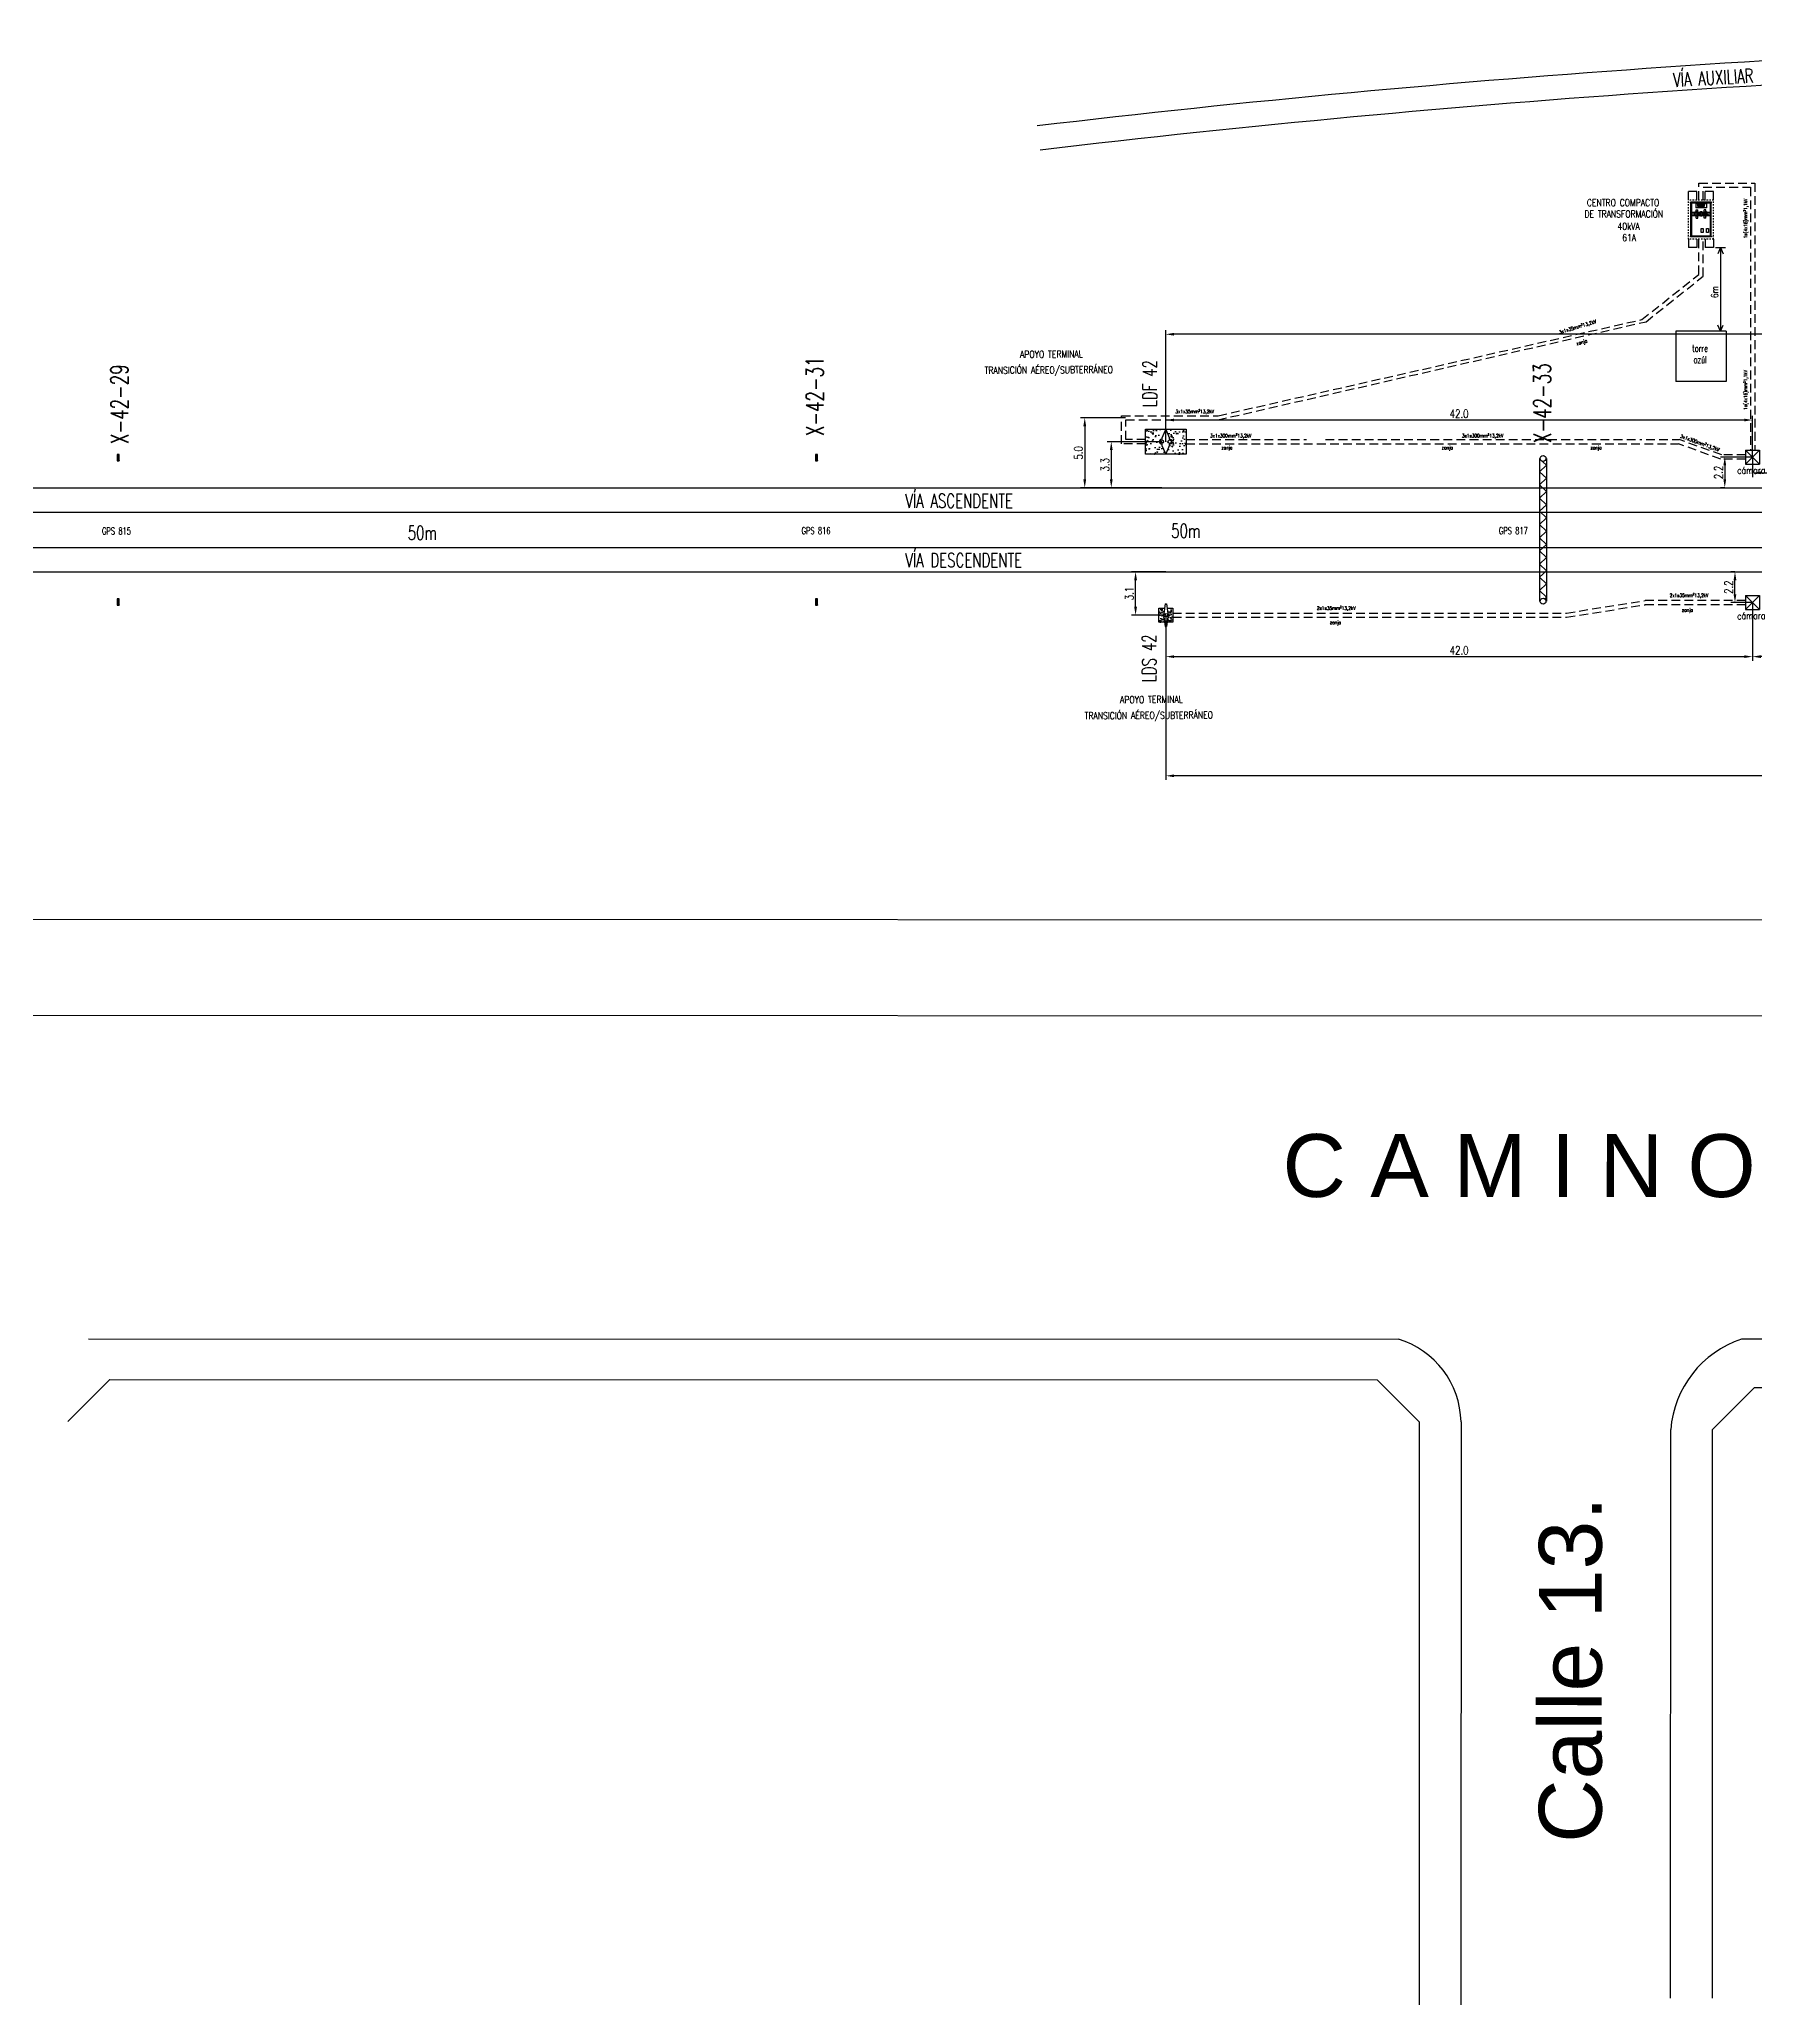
# Model space of a CAD drawing. Header units: millimetres. Extents: x 629 to 1504, y 1178 to 1591.
# Drawn here: x 709.8 to 832.7, y 1216.1 to 1356.8 of the extents above; entities that cross this region are included whole.
import ezdxf

# ---------------------------------------------------------------- set-up
doc = ezdxf.new("R2010")
doc.units = ezdxf.units.MM
doc.linetypes.add('HIDDEN2', pattern=[0.1875, 0.125, -0.0625])
for name, color, linetype in [('CALLES', 8, 'Continuous'), ('CEDIDO', 8, 'Continuous'), ('LINEA_02', 8, 'Continuous'), ('TEXT-02', 7, 'Continuous'), ('TEXT-03', 7, 'Continuous'), ('Textos catenaria', 7, 'Continuous'), ('VIAS', 3, 'Continuous')]:
    doc.layers.add(name, color=color, linetype=linetype)
doc.styles.add('ROMANS', font='arial.ttf', dxfattribs={"width": 0.7})
doc.styles.add('SIMPLEX', font='simplex.shx', dxfattribs={"width": 0.75})
doc.dimstyles.new('COTA-100', dxfattribs={"dimscale": 3, "dimtxt": 0.2, "dimasz": 0.2, "dimexe": 0.1, "dimexo": 0, "dimgap": 0.05, "dimtad": 1, "dimdec": 1, "dimzin": 0, "dimdsep": 46, "dimtxsty": 'SIMPLEX', "dimcen": 0.1, "dimclrd": 256, "dimclre": 256, "dimclrt": 256, "dimazin": 0, "dimtm": 1e-09, "dimtfac": 0.714286, "dimtdec": 1, "dimtmove": 2, "dimatfit": 2, "dimfxl": 0, "dimtolj": 1, "dimtzin": 0, "dimarcsym": 0})
pattern_1 = [(50, (-2624.04677, -773.78864), (0.45546167, -0.039847714), [0.047625, -0.523875]), (355, (-2624.04677, -773.78864), (-0.088107065, 0.47764161), [0.0381, -0.4191]), (100.451, (-2624.0088, -773.79196), (0.367356254, 0.43779172), [0.040475, -0.445225]), (46.1842, (-2624.04677, -773.66164), (0.6776976, -0.10510582), [0.0714375, -0.7858125]), (96.6356, (-2623.9903, -773.6704), (0.59351059, 0.61856389), [0.0607125, -0.6678375]), (351.184, (-2624.0468, -773.66164), (0.59351151, 0.6185628), [0.05715, -0.62865]), (21, (-2623.98327, -773.6934), (0.3790372, -0.255663796), [0.047625, -0.523875]), (326, (-2623.98327, -773.6934), (0.15450507, 0.460469915), [0.0381, -0.4191]), (71.4514, (-2623.9517, -773.7147), (0.53354123, 0.204807144), [0.040475, -0.445225]), (37.5, (-2624.04677, -773.78864), (0.007721508, 0.211387597), [0, -0.41402, 0, -0.42545, 0, -0.4206875]), (7.5, (-2624.04677, -773.78864), (0.167049156, 0.250451437), [0, -0.24257, 0, -0.404495, 0, -0.1603375]), (327.5, (-2624.18837, -773.78864), (0.338976488, -0.01432186), [0, -0.15875, 0, -0.4953, 0, -0.657225]), (317.5, (-2624.25187, -773.78864), (0.370322953, 0.063566228), [0, -0.206375, 0, -0.32893, 0, -0.466725])]

# ---------------------------------------------------------------- blocks, each defined once
blk = doc.blocks.new('estructura tipo A con base')
h = blk.add_hatch()
h.set_pattern_fill('AR-CONC', color=8, scale=0.005, style=0)
h.set_pattern_definition([(50, (-2627.5983, -783.80706), (0.91092334, -0.07969543), [0.09525, -1.04775]), (355, (-2627.5983, -783.8071), (-0.17621413, 0.9552832), [0.0762, -0.8382]), (100.451, (-2627.5224, -783.8137), (0.7347125, 0.87558344), [0.08095, -0.89045]), (46.1842, (-2627.5983, -783.5531), (1.3553952, -0.21021164), [0.142875, -1.571625]), (96.6356, (-2627.4854, -783.5706), (1.1870212, 1.2371278), [0.121425, -1.335675]), (351.184, (-2627.5983, -783.553), (1.187023, 1.2371256), [0.1143, -1.2573]), (21, (-2627.4713, -783.61656), (0.7580744, -0.5113276), [0.09525, -1.04775]), (326, (-2627.4713, -783.6166), (0.30901014, 0.92093983), [0.0762, -0.8382]), (71.4514, (-2627.4081, -783.6592), (1.06708245, 0.4096143), [0.08095, -0.89045]), (37.5, (-2627.5983, -783.80706), (0.015443016, 0.422775194), [0, -0.82804, 0, -0.8509, 0, -0.841375]), (7.5, (-2627.5983, -783.80706), (0.33409831, 0.500902874), [0, -0.48514, 0, -0.80899, 0, -0.320675]), (327.5, (-2627.88152, -783.80706), (0.677952976, -0.02864372), [0, -0.3175, 0, -0.9906, 0, -1.31445]), (317.5, (-2628.0085, -783.80706), (0.74064591, 0.12713246), [0, -0.41275, 0, -0.65786, 0, -0.93345])])
h.paths.add_polyline_path([(-1.45, -0.9), (1.45, -0.9), (1.45, 0.9), (-1.45, 0.9)])
h.paths.add_polyline_path([(-0.28, 0.18), (-0.28, 0.25), (-0.05, 0.8), (0.05, 0.8), (0.28, 0.28), (0.28, 0.18, -1), (0.28, -0.18), (0.28, -0.28), (0.05, -0.8), (-0.05, -0.8), (-0.28, -0.28), (-0.28, -0.18, -1)], flags=16)
h.paths.add_polyline_path([(-0.15, 0, -1), (-0.41, 0, -1)], flags=0)
h.paths.add_polyline_path([(0, 0, -1), (0, 0, -1)], flags=0)
h.paths.add_polyline_path([(0.41, 0, -1), (0.15, 0, -1)], flags=0)
blk.add_lwpolyline([(1.45, -0.9), (-1.45, -0.9), (-1.45, 0.9), (1.45, 0.9)], close=True)
at = {"color": 6}
blk.add_lwpolyline([(-0.28, -0.28), (-0.05, -0.8), (0.05, -0.8), (0.28, -0.28), (0.28, -0.18, 1), (0.28, 0.18), (0.28, 0.28), (0.05, 0.8), (-0.05, 0.8), (-0.28, 0.25), (-0.28, 0.18, 1), (-0.28, -0.18)], format="xyb", close=True, dxfattribs=at)
for centre, radius in [((-0.28, 0), 0.13), ((0, 0), 0.0021), ((0.28, 0), 0.13)]:
    blk.add_circle(centre, radius, dxfattribs=at)
blk = doc.blocks.new('estructura terminal o retención para LDS')
h = blk.add_hatch()
h.set_pattern_fill('AR-CONC', color=8, scale=0.0025, style=0)
h.set_pattern_definition(pattern_1)
h.paths.add_polyline_path([(-0.5, -0.5), (-0.09, -0.5), (-0.14, -0.11, -0.352658), (-0.14, 0.11), (-0.09, 0.5), (-0.5, 0.5)])
h = blk.add_hatch()
h.set_pattern_fill('AR-CONC', color=8, scale=0.0025, style=0)
h.set_pattern_definition(pattern_1)
h.paths.add_polyline_path([(0.14, -0.11), (0.09, -0.5), (0.5, -0.5), (0.5, 0.5), (0.09, 0.5), (0.14, 0.11, -0.352658)])
at = {"color": 6}
for p, q in [((-0.05, 0.8), (-0.14, 0.11)), ((-0.05, 0.8), (0.05, 0.8)), ((0.05, 0.8), (0.14, 0.11)), ((-0.14, -0.11), (-0.05, -0.8)), ((-0.05, -0.8), (0.05, -0.8)), ((0.14, -0.11), (0.05, -0.8))]:
    blk.add_line(p, q, dxfattribs=at)
for points in [[(-0.09, -0.5), (-0.5, -0.5), (-0.5, 0.5), (-0.09, 0.5)], [(0.09, 0.5), (0.5, 0.5), (0.5, -0.5), (0.09, -0.5)]]:
    blk.add_lwpolyline(points)
blk.add_circle((0, 0), 0.13, dxfattribs=at)
for start, end in [(141.1488, 218.8512), (321.1488, 38.8512)]:
    blk.add_arc((0, 0), 0.18, start, end, dxfattribs=at)
blk = doc.blocks.new('CCT Ezpeleta')
at = {"color": 3}
for p, q in [((-4, -0.6), (-4, 0)), ((-3.4, 0), (-4, 0)), ((-0.6, 0), (0, 0)), ((0, -0.6), (0, 0)), ((-3.4, -0.6), (-4, -0.6)), ((-4, -1.8), (-4, -1.2)), ((-3.4, -1.2), (-4, -1.2)), ((-0.6, -0.6), (0, -0.6)), ((-0.6, -1.2), (0, -1.2)), ((0, -1.8), (0, -1.2)), ((-3.4, -1.8), (-4, -1.8)), ((-0.6, -1.8), (0, -1.8))]:
    blk.add_line(p, q, dxfattribs=at)
at = {"color": 3, "linetype": 'HIDDEN2', "ltscale": 0.05}
for p, q in [((-3.4, 0), (-0.6, 0)), ((-3.4, -1.8), (-3.4, 0)), ((-0.6, -1.8), (-0.6, 0)), ((-3.4, -1.8), (-0.6, -1.8))]:
    blk.add_line(p, q, dxfattribs=at)
at = {"color": 11}
for p, q in [((-3.24, -0.15), (-3.18, -0.15)), ((-3.24, -1.66), (-3.24, -0.15)), ((-3.18, -1.66), (-3.18, -0.15)), ((-3.18, -0.17), (-0.83, -0.17)), ((-3.18, -0.24), (-0.83, -0.24)), ((-1.89, -0.55), (-1.74, -0.55)), ((-1.89, -0.55), (-1.89, -0.67)), ((-1.89, -0.56), (-1.73, -0.56)), ((-1.89, -0.67), (-1.7, -0.67)), ((-1.89, -0.67), (-1.7, -0.67)), ((-1.89, -1.13), (-1.7, -1.13)), ((-1.89, -1.25), (-1.89, -1.13)), ((-1.89, -1.13), (-1.7, -1.13)), ((-1.89, -1.24), (-1.73, -1.24)), ((-1.89, -1.25), (-1.74, -1.25)), ((-1.7, -0.3), (-1.7, -1.5)), ((-1.7, -0.3), (-1.65, -0.3)), ((-1.65, -0.3), (-1.65, -1.5)), ((-1.65, -0.48), (-1.52, -0.48)), ((-1.65, -1.32), (-1.52, -1.32)), ((-1.52, -0.3), (-1.52, -1.5)), ((-1.47, -0.3), (-1.52, -0.3)), ((-1.47, -0.3), (-1.47, -1.5)), ((-1.47, -0.67), (-1.29, -0.67)), ((-1.47, -0.67), (-1.29, -0.67)), ((-1.47, -1.13), (-1.29, -1.13)), ((-1.47, -1.13), (-1.29, -1.13)), ((-1.44, -0.55), (-1.29, -0.55)), ((-1.44, -0.56), (-1.29, -0.56)), ((-1.44, -1.24), (-1.29, -1.24)), ((-1.44, -1.25), (-1.29, -1.25)), ((-1.29, -0.55), (-1.29, -0.67)), ((-1.29, -1.25), (-1.29, -1.13)), ((-1.15, -1.28), (-1.15, -0.52)), ((-0.87, -0.52), (-1.15, -0.52)), ((-0.87, -1.28), (-1.15, -1.28)), ((-0.87, -1.28), (-0.87, -0.52)), ((-0.83, -1.66), (-0.83, -0.15)), ((-0.83, -0.15), (-0.76, -0.15)), ((-0.76, -1.66), (-0.76, -0.15)), ((-3.18, -1.66), (-3.24, -1.66)), ((-3.18, -1.57), (-0.83, -1.57)), ((-3.18, -1.63), (-0.83, -1.63)), ((-1.7, -1.5), (-1.65, -1.5)), ((-1.47, -1.5), (-1.52, -1.5)), ((-0.83, -1.66), (-0.76, -1.66))]:
    blk.add_line(p, q, dxfattribs=at)
at = {"color": 5}
for points in [[(-2.63, -0.9), (-2.63, -1.05), (-2.93, -1.05), (-2.93, -0.9)], [(-2.63, -1.28), (-2.63, -1.43), (-2.93, -1.43), (-2.93, -1.28)], [(-0.92, -1.13), (-1.07, -1.13), (-1.07, -0.67), (-0.92, -0.67)]]:
    blk.add_lwpolyline(points, close=True, dxfattribs=at)
at = {"color": 11}
for centre, start, end in [((-1.59, -0.55), 141.5668, 218.4332), ((-1.59, -0.9), 141.5668, 218.4332), ((-1.59, -1.25), 141.5668, 218.4332), ((-1.59, -0.55), 65.3757, 114.6243), ((-1.59, -1.25), 245.3757, 294.6243), ((-1.59, -0.55), 321.5668, 38.4332), ((-1.59, -0.9), 321.5668, 38.4332), ((-1.59, -1.25), 321.5668, 38.4332)]:
    blk.add_arc(centre, 0.15, start, end, dxfattribs=at)
at = {"layer": 'Textos catenaria', "color": 11, "style": 'SIMPLEX', "width": 0.7}
for s, p in [('TRAFO SECO', (-1.63, -0.57)), ('TAB-BT', (-1.06, -0.71))]:
    blk.add_text(s, height=0.1, rotation=270, dxfattribs=at).set_placement(p)
blk = doc.blocks.new('cámara LDF-LDS')
at = {"color": 6}
for p, q in [((-0.5, 0.5), (0.5, 0.5)), ((-0.5, 0.5), (-0.5, -0.5)), ((-0.5, 0.5), (0.5, -0.5)), ((0.5, 0.5), (-0.5, -0.5)), ((0.5, 0.5), (0.5, -0.5)), ((-0.5, -0.5), (0.5, -0.5))]:
    blk.add_line(p, q, dxfattribs=at)
blk = doc.blocks.new('*D15')
at = {"lineweight": -2, "transparency": 16777216}
for p, q in [((832.44, 1316.47), (832.44, 1312.3)), ((790.43, 1315.57), (790.43, 1312.3)), ((791.03, 1312.6), (831.84, 1312.6))]:
    blk.add_line(p, q, dxfattribs=at)
at = {"transparency": 16777216}
for points in [[(791.03, 1312.7), (791.03, 1312.5), (790.43, 1312.6)], [(831.84, 1312.7), (831.84, 1312.5), (832.44, 1312.6)]]:
    blk.add_solid(points, dxfattribs=at)
at = {"layer": 'Defpoints', "color": 0, "transparency": 16777216}
for p in [(832.44, 1316.47), (790.43, 1315.57), (832.44, 1312.6)]:
    blk.add_point(p, dxfattribs=at)
at = {"transparency": 16777216, "insert": (811.43, 1313.05), "char_height": 0.6, "attachment_point": 5, "style": 'SIMPLEX'}
blk.add_mtext('\\A1;42.0', dxfattribs=at)
blk = doc.blocks.new('*D16')
at = {"lineweight": -2, "transparency": 16777216}
for p, q in [((832.44, 1316.47), (832.44, 1312.3)), ((849.95, 1316.27), (849.95, 1312.3)), ((849.35, 1312.6), (833.04, 1312.6))]:
    blk.add_line(p, q, dxfattribs=at)
at = {"transparency": 16777216}
for points in [[(833.04, 1312.7), (833.04, 1312.5), (832.44, 1312.6)], [(849.35, 1312.7), (849.35, 1312.5), (849.95, 1312.6)]]:
    blk.add_solid(points, dxfattribs=at)
at = {"layer": 'Defpoints', "color": 0, "transparency": 16777216}
for p in [(832.44, 1316.47), (849.95, 1316.27), (832.44, 1312.6)]:
    blk.add_point(p, dxfattribs=at)
at = {"transparency": 16777216, "insert": (841.2, 1313.05), "char_height": 0.6, "attachment_point": 5, "style": 'SIMPLEX'}
blk.add_mtext('\\A1;17.5', dxfattribs=at)
blk = doc.blocks.new('*D19')
at = {"lineweight": -2, "transparency": 16777216}
for p, q in [((790.43, 1315.57), (790.43, 1303.77)), ((1095.39, 1315.57), (1095.39, 1303.77)), ((1094.79, 1304.07), (791.03, 1304.07))]:
    blk.add_line(p, q, dxfattribs=at)
at = {"transparency": 16777216}
for points in [[(791.03, 1304.17), (791.03, 1303.97), (790.43, 1304.07)], [(1094.79, 1304.17), (1094.79, 1303.97), (1095.39, 1304.07)]]:
    blk.add_solid(points, dxfattribs=at)
at = {"layer": 'Defpoints', "color": 0, "transparency": 16777216}
for p in [(790.43, 1315.57), (1095.39, 1315.57), (790.43, 1304.07)]:
    blk.add_point(p, dxfattribs=at)
at = {"transparency": 16777216, "insert": (942.91, 1304.52), "char_height": 0.6, "attachment_point": 5, "style": 'SIMPLEX'}
blk.add_mtext('\\A1;305.0', dxfattribs=at)
blk = doc.blocks.new('*D23')
at = {"lineweight": -2, "transparency": 16777216}
for p, q in [((831.18, 1318.67), (830.88, 1318.67)), ((831.18, 1317.07), (831.18, 1318.07)), ((832.44, 1316.47), (830.88, 1316.47))]:
    blk.add_line(p, q, dxfattribs=at)
at = {"transparency": 16777216}
for points in [[(831.08, 1318.07), (831.28, 1318.07), (831.18, 1318.67)], [(831.08, 1317.07), (831.28, 1317.07), (831.18, 1316.47)]]:
    blk.add_solid(points, dxfattribs=at)
at = {"layer": 'Defpoints', "color": 0, "transparency": 16777216}
for p in [(831.18, 1318.67), (831.18, 1318.67), (832.44, 1316.47)]:
    blk.add_point(p, dxfattribs=at)
at = {"transparency": 16777216, "insert": (830.73, 1317.57), "char_height": 0.6, "attachment_point": 5, "rotation": 90, "style": 'SIMPLEX'}
blk.add_mtext('\\A1;2.2', dxfattribs=at)
blk = doc.blocks.new('*D24')
at = {"lineweight": -2, "transparency": 16777216}
for p, q in [((832.44, 1326.89), (830.15, 1326.89)), ((830.45, 1326.29), (830.45, 1325.29)), ((830.45, 1324.69), (830.15, 1324.69))]:
    blk.add_line(p, q, dxfattribs=at)
at = {"transparency": 16777216}
for points in [[(830.35, 1326.29), (830.55, 1326.29), (830.45, 1326.89)], [(830.35, 1325.29), (830.55, 1325.29), (830.45, 1324.69)]]:
    blk.add_solid(points, dxfattribs=at)
at = {"layer": 'Defpoints', "color": 0, "transparency": 16777216}
for p in [(832.44, 1326.89), (830.45, 1324.69), (830.45, 1324.69)]:
    blk.add_point(p, dxfattribs=at)
at = {"transparency": 16777216, "insert": (830, 1325.79), "char_height": 0.6, "attachment_point": 5, "rotation": 90, "style": 'SIMPLEX'}
blk.add_mtext('\\A1;2.2', dxfattribs=at)
blk = doc.blocks.new('*D26')
at = {"lineweight": -2, "transparency": 16777216}
for p, q in [((790.43, 1327.99), (790.43, 1329.84)), ((832.44, 1326.89), (832.44, 1329.84)), ((831.84, 1329.54), (791.03, 1329.54))]:
    blk.add_line(p, q, dxfattribs=at)
at = {"transparency": 16777216}
for points in [[(791.03, 1329.64), (791.03, 1329.44), (790.43, 1329.54)], [(831.84, 1329.64), (831.84, 1329.44), (832.44, 1329.54)]]:
    blk.add_solid(points, dxfattribs=at)
at = {"layer": 'Defpoints', "color": 0, "transparency": 16777216}
for p in [(790.43, 1329.54), (790.43, 1327.99), (832.44, 1326.89)]:
    blk.add_point(p, dxfattribs=at)
at = {"transparency": 16777216, "insert": (811.43, 1329.99), "char_height": 0.6, "attachment_point": 5, "style": 'SIMPLEX'}
blk.add_mtext('\\A1;42.0', dxfattribs=at)
blk = doc.blocks.new('*D27')
at = {"lineweight": -2, "transparency": 16777216}
for p, q in [((790.43, 1327.99), (790.43, 1335.98)), ((1094.79, 1335.68), (791.03, 1335.68)), ((1095.39, 1327.99), (1095.39, 1335.98))]:
    blk.add_line(p, q, dxfattribs=at)
at = {"transparency": 16777216}
for points in [[(791.03, 1335.78), (791.03, 1335.58), (790.43, 1335.68)], [(1094.79, 1335.78), (1094.79, 1335.58), (1095.39, 1335.68)]]:
    blk.add_solid(points, dxfattribs=at)
at = {"layer": 'Defpoints', "color": 0, "transparency": 16777216}
for p in [(790.43, 1335.68), (790.43, 1327.99), (1095.39, 1327.99)]:
    blk.add_point(p, dxfattribs=at)
at = {"transparency": 16777216, "insert": (942.91, 1336.13), "char_height": 0.6, "attachment_point": 5, "style": 'SIMPLEX'}
blk.add_mtext('\\A1;305.0', dxfattribs=at)
blk = doc.blocks.new('*D30')
at = {"lineweight": -2, "transparency": 16777216}
for p, q in [((790.15, 1327.99), (786.23, 1327.99)), ((786.53, 1327.39), (786.53, 1325.29)), ((790.15, 1324.69), (786.23, 1324.69))]:
    blk.add_line(p, q, dxfattribs=at)
at = {"transparency": 16777216}
for points in [[(786.43, 1327.39), (786.63, 1327.39), (786.53, 1327.99)], [(786.43, 1325.29), (786.63, 1325.29), (786.53, 1324.69)]]:
    blk.add_solid(points, dxfattribs=at)
at = {"layer": 'Defpoints', "color": 0, "transparency": 16777216}
for p in [(790.15, 1327.99), (786.53, 1324.69), (790.15, 1324.69)]:
    blk.add_point(p, dxfattribs=at)
at = {"transparency": 16777216, "insert": (786.08, 1326.34), "char_height": 0.6, "attachment_point": 5, "rotation": 90, "style": 'SIMPLEX'}
blk.add_mtext('\\A1;3.3', dxfattribs=at)
blk = doc.blocks.new('*D31')
at = {"lineweight": -2, "transparency": 16777216}
for p, q in [((787.54, 1329.7), (784.33, 1329.7)), ((784.63, 1329.1), (784.63, 1325.29)), ((787.54, 1324.69), (784.33, 1324.69))]:
    blk.add_line(p, q, dxfattribs=at)
at = {"transparency": 16777216}
for points in [[(784.53, 1329.1), (784.73, 1329.1), (784.63, 1329.7)], [(784.53, 1325.29), (784.73, 1325.29), (784.63, 1324.69)]]:
    blk.add_solid(points, dxfattribs=at)
at = {"layer": 'Defpoints', "color": 0, "transparency": 16777216}
for p in [(787.54, 1329.7), (784.63, 1324.69), (787.54, 1324.69)]:
    blk.add_point(p, dxfattribs=at)
at = {"transparency": 16777216, "insert": (784.18, 1327.19), "char_height": 0.6, "attachment_point": 5, "rotation": 90, "style": 'SIMPLEX'}
blk.add_mtext('\\A1;5.0', dxfattribs=at)
blk = doc.blocks.new('*D32')
at = {"lineweight": -2, "transparency": 16777216}
for p, q in [((790.43, 1318.67), (787.97, 1318.67)), ((788.27, 1316.17), (788.27, 1318.07)), ((790.43, 1315.57), (787.97, 1315.57))]:
    blk.add_line(p, q, dxfattribs=at)
at = {"transparency": 16777216}
for points in [[(788.17, 1318.07), (788.37, 1318.07), (788.27, 1318.67)], [(788.17, 1316.17), (788.37, 1316.17), (788.27, 1315.57)]]:
    blk.add_solid(points, dxfattribs=at)
at = {"layer": 'Defpoints', "color": 0, "transparency": 16777216}
for p in [(788.27, 1318.67), (790.43, 1318.67), (790.43, 1315.57)]:
    blk.add_point(p, dxfattribs=at)
at = {"transparency": 16777216, "insert": (787.82, 1317.12), "char_height": 0.6, "attachment_point": 5, "rotation": 90, "style": 'SIMPLEX'}
blk.add_mtext('\\A1;3.1', dxfattribs=at)
blk = doc.blocks.new('*D41')
at = {"lineweight": -2, "transparency": 16777216}
for p, q in [((832.44, 1326.89), (832.44, 1325.46)), ((833.04, 1325.76), (887.15, 1325.76)), ((887.75, 1326.59), (887.75, 1325.46))]:
    blk.add_line(p, q, dxfattribs=at)
at = {"transparency": 16777216}
for points in [[(833.04, 1325.86), (833.04, 1325.66), (832.44, 1325.76)], [(887.15, 1325.86), (887.15, 1325.66), (887.75, 1325.76)]]:
    blk.add_solid(points, dxfattribs=at)
at = {"layer": 'Defpoints', "color": 0, "transparency": 16777216}
for p in [(832.44, 1326.89), (887.75, 1326.59), (887.75, 1325.76)]:
    blk.add_point(p, dxfattribs=at)
at = {"transparency": 16777216, "insert": (860.1, 1326.21), "char_height": 0.6, "attachment_point": 5, "style": 'SIMPLEX'}
blk.add_mtext('\\A1;55.3', dxfattribs=at)

msp = doc.modelspace()

# ---------------------------------------------------------------- hatches: boundary and pattern name
for points in [[(715.36, 1326.61), (715.5, 1326.61), (715.5, 1327.07), (715.36, 1327.07)], [(765.36, 1326.61), (765.5, 1326.61), (765.5, 1327.07), (765.36, 1327.07)], [(715.36, 1316.29), (715.5, 1316.29), (715.5, 1316.75), (715.36, 1316.75)], [(765.36, 1316.29), (765.5, 1316.29), (765.5, 1316.75), (765.36, 1316.75)]]:
    msp.add_hatch(color=256).paths.add_polyline_path(points)

# ---------------------------------------------------------------- linework, layer by layer
at = {"color": 5, "linetype": 'HIDDEN2', "ltscale": 5}
for p, q in [((828.6, 1346.5), (832.59, 1346.5)), ((828.6, 1345.29), (828.6, 1346.5)), ((828.9, 1345.29), (828.9, 1346.2)), ((828.9, 1346.2), (832.29, 1346.2)), ((832.29, 1346.2), (832.29, 1327.39)), ((832.59, 1346.5), (832.59, 1327.39)), ((828.6, 1339.97), (828.6, 1342.49)), ((828.9, 1339.83), (828.9, 1342.49)), ((824.51, 1336.73), (828.6, 1339.97)), ((824.81, 1336.58), (828.9, 1339.83)), ((794.19, 1329.85), (824.51, 1336.73)), ((794.16, 1329.55), (824.81, 1336.58)), ((787.27, 1327.84), (787.27, 1329.85)), ((787.27, 1329.85), (794.19, 1329.85)), ((787.57, 1328.14), (787.57, 1329.55)), ((787.57, 1329.55), (794.16, 1329.55)), ((788.98, 1327.84), (787.27, 1327.84)), ((788.98, 1328.14), (787.57, 1328.14)), ((791.88, 1328.14), (800.5, 1328.14)), ((791.88, 1327.84), (827.13, 1327.84)), ((801.87, 1328.14), (824.51, 1328.14)), ((824.81, 1328.14), (827.18, 1328.14)), ((830.17, 1326.74), (827.13, 1327.84)), ((830.23, 1327.04), (827.18, 1328.14)), ((831.94, 1327.04), (830.23, 1327.04)), ((831.94, 1326.74), (830.17, 1326.74)), ((790.93, 1315.72), (819.11, 1315.72)), ((819.11, 1315.72), (824.74, 1316.62)), ((819.13, 1315.42), (824.76, 1316.32)), ((831.94, 1316.62), (824.74, 1316.62)), ((831.94, 1316.32), (824.76, 1316.32)), ((790.93, 1315.42), (819.13, 1315.42))]:
    msp.add_line(p, q, dxfattribs=at)
at = {"color": 8}
for p, q in [((829.79, 1341.89), (830.5, 1341.89)), ((830.15, 1341.89), (829.96, 1341.45)), ((830.15, 1341.89), (830.15, 1335.89)), ((830.15, 1341.89), (830.34, 1341.45)), ((830.15, 1335.89), (829.96, 1336.33)), ((830.15, 1335.89), (830.34, 1336.33)), ((629.88, 1324.69), (1381.24, 1324.69)), ((629.88, 1322.95), (1381.24, 1322.95)), ((629.88, 1320.41), (1381.24, 1320.41)), ((629.88, 1318.67), (1381.24, 1318.67))]:
    msp.add_line(p, q, dxfattribs=at)
at = {"color": 5}
for p, q in [((826.95, 1335.89), (826.95, 1332.29)), ((830.55, 1335.89), (826.95, 1335.89)), ((830.55, 1335.89), (830.55, 1332.29)), ((830.55, 1332.29), (826.95, 1332.29))]:
    msp.add_line(p, q, dxfattribs=at)
for p, q in [((715.36, 1327.07), (715.36, 1326.61)), ((715.5, 1327.07), (715.36, 1327.07)), ((715.36, 1327.07), (715.5, 1326.61)), ((715.36, 1327.07), (715.5, 1326.61)), ((715.5, 1326.61), (715.5, 1327.07)), ((765.36, 1327.07), (765.36, 1326.61)), ((765.5, 1327.07), (765.36, 1327.07)), ((765.36, 1327.07), (765.5, 1326.61)), ((765.36, 1327.07), (765.5, 1326.61)), ((765.5, 1326.61), (765.5, 1327.07)), ((715.36, 1326.61), (715.5, 1326.61)), ((765.36, 1326.61), (765.5, 1326.61)), ((715.36, 1316.75), (715.36, 1316.29)), ((715.5, 1316.75), (715.36, 1316.75)), ((715.36, 1316.75), (715.5, 1316.29)), ((715.36, 1316.75), (715.5, 1316.29)), ((715.36, 1316.29), (715.5, 1316.29)), ((715.5, 1316.29), (715.5, 1316.75)), ((765.36, 1316.75), (765.36, 1316.29)), ((765.5, 1316.75), (765.36, 1316.75)), ((765.36, 1316.75), (765.5, 1316.29)), ((765.36, 1316.75), (765.5, 1316.29)), ((765.36, 1316.29), (765.5, 1316.29)), ((765.5, 1316.29), (765.5, 1316.75))]:
    msp.add_line(p, q)
at = {"color": 4}
for p, q in [((817.19, 1326.79), (817.19, 1316.57)), ((817.19, 1326.79), (817.23, 1326.79)), ((817.19, 1326.79), (817.23, 1326.75)), ((817.19, 1325.84), (817.68, 1326.31)), ((817.19, 1325.84), (817.68, 1325.37)), ((817.41, 1326.58), (817.68, 1326.31)), ((817.65, 1326.79), (817.68, 1326.79)), ((817.68, 1326.79), (817.68, 1316.57)), ((817.19, 1324.9), (817.68, 1325.37)), ((817.19, 1324.9), (817.68, 1324.42)), ((817.19, 1323.95), (817.68, 1324.42)), ((817.19, 1323.95), (817.68, 1323.48)), ((817.19, 1323.01), (817.68, 1323.48)), ((817.19, 1323.01), (817.68, 1322.53)), ((817.19, 1322.06), (817.68, 1322.53)), ((817.19, 1322.06), (817.68, 1321.59)), ((817.19, 1321.11), (817.68, 1321.59)), ((817.19, 1321.11), (817.68, 1320.64)), ((817.19, 1320.17), (817.68, 1320.64)), ((817.19, 1320.17), (817.68, 1319.7)), ((817.19, 1319.22), (817.68, 1319.7)), ((817.19, 1319.22), (817.68, 1318.75)), ((817.19, 1318.28), (817.68, 1318.75)), ((817.19, 1318.28), (817.68, 1317.81)), ((817.19, 1317.33), (817.68, 1317.81)), ((817.19, 1317.33), (817.68, 1316.86)), ((817.19, 1316.57), (817.23, 1316.57)), ((817.56, 1316.74), (817.68, 1316.86)), ((817.65, 1316.57), (817.68, 1316.57))]:
    msp.add_line(p, q, dxfattribs=at)
for centre in [(817.44, 1326.79), (817.44, 1316.57)]:
    msp.add_circle(centre, 0.21, dxfattribs=at)
at = {"layer": 'CALLES'}
for p, q in [((713.31, 1263.76), (807.08, 1263.74)), ((901.62, 1263.72), (831.64, 1263.73)), ((711.83, 1257.84), (714.83, 1260.84)), ((714.83, 1260.84), (805.57, 1260.82)), ((805.57, 1260.82), (808.57, 1257.82)), ((829.58, 1257.27), (832.58, 1260.27)), ((832.58, 1260.27), (901.3, 1260.26)), ((808.57, 1257.82), (808.56, 1216.09)), ((811.57, 1257.82), (811.56, 1216.09)), ((826.57, 1216.56), (826.58, 1257.27)), ((829.57, 1216.56), (829.58, 1257.27))]:
    msp.add_line(p, q, dxfattribs=at)
for centre, radius, start, end in [((805.25, 1257.69), 6.32, 1.1847, 73.1513), ((833.98, 1256.69), 7.42, 108.3599, 175.5153)]:
    msp.add_arc(centre, radius, start, end, dxfattribs=at)
at = {"layer": 'CEDIDO', "linetype": 'Continuous'}
msp.add_line((631.47, 1286.94), (1322.47, 1286.78), dxfattribs=at)
at = {"layer": 'LINEA_02'}
msp.add_line((903.2, 1293.73), (631.16, 1293.79), dxfattribs=at)
at = {"layer": 'VIAS', "color": 8}
for radius in [929.38, 927.64]:
    msp.add_arc((890.06, 427.61), radius, 91.15154, 96.72512, dxfattribs=at)

# ---------------------------------------------------------------- block references
at = {"rotation": 90}
msp.add_blockref('CCT Ezpeleta', (827.85, 1345.89), dxfattribs=at)
for name, p in [('estructura tipo A con base', (790.43, 1327.99)), ('cámara LDF-LDS', (832.44, 1326.89)), ('estructura terminal o retención para LDS', (790.43, 1315.57)), ('cámara LDF-LDS', (832.44, 1316.47))]:
    msp.add_blockref(name, p)

# ---------------------------------------------------------------- texts
at = {"layer": 'TEXT-02', "style": 'ROMANS'}
msp.add_text('C A M I N O   C E N T E N A R I O', height=4.5, rotation=359.9872, dxfattribs=at).set_placement((798.79, 1273.92))
at = {"layer": 'TEXT-03', "style": 'ROMANS'}
msp.add_text('Calle 13.', height=4.5, rotation=89.9872, dxfattribs=at).set_placement((821.64, 1227.68))
at = {"layer": 'Textos catenaria', "style": 'SIMPLEX'}
for s, height, rotation, width, p in [('VÍA AUXILIAR', 1, 3.1222, 0.7, (826.77, 1353.39)), ('1x(4x16)mm²1,1kV', 0.25, 90, 0.8, (832.06, 1342.54)), ('6m', 0.5, 90, 0.8, (829.97, 1338.27)), ('3x1x35mm²13,2kV', 0.25, 16.5329, 0.8, (818.62, 1335.7)), ('APOYO TERMINAL', 0.5, 0.3193, 0.8, (780, 1333.99)), ('zanja', 0.25, 16.5329, 0.8, (819.86, 1334.88)), ('X-42-29', 1.25, 90.2758, 0.7, (716.17, 1327.83)), ('X-42-31', 1.25, 90.2758, 0.7, (765.95, 1328.39)), ('TRANSICIÓN AÉREO/SUBTERRÁNEO', 0.5, 0.3193, 0.8, (777.46, 1332.85)), ('X-42-33', 1.25, 90.2758, 0.7, (818.02, 1327.9)), ('1x(4x16)mm²1,1kV', 0.25, 90, 0.8, (832.06, 1330.27)), ('3x1x300mm²13,2kV', 0.25, 340.0778, 0.8, (827.23, 1328.29)), ('cámara', 0.5, 0.3193, 0.8, (831.34, 1325.69)), ('cámara', 0.5, 0.3193, 0.8, (831.34, 1315.27)), ('TRANSICIÓN AÉREO/SUBTERRÁNEO', 0.5, 0.3193, 0.8, (784.62, 1308.12)), ('APOYO TERMINAL', 0.5, 0.3193, 0.8, (787.16, 1309.27))]:
    msp.add_text(s, height=height, rotation=rotation, dxfattribs=dict(at, width=width)).set_placement(p)
for s, height, width, p in [('CENTRO COMPACTO', 0.5, 0.8, (820.58, 1344.85)), ('DE TRANSFORMACIÓN', 0.5, 0.8, (820.4, 1344.05)), ('40kVA', 0.5, 0.8, (822.77, 1343.15)), ('61A', 0.5, 0.8, (823.11, 1342.35)), ('torre', 0.5, 0.7, (828.12, 1334.42)), ('azúl', 0.5, 0.7, (828.22, 1333.61)), ('3x1x35mm²13,2kV', 0.25, 0.8, (791.12, 1330.03)), ('3x1x300mm²13,2kV', 0.25, 0.8, (793.6, 1328.29)), ('3x1x300mm²13,2kV', 0.25, 0.8, (811.63, 1328.29)), ('zanja', 0.25, 0.8, (794.41, 1327.44)), ('zanja', 0.25, 0.8, (810.19, 1327.44)), ('zanja', 0.25, 0.8, (820.84, 1327.44)), ('VÍA ASCENDENTE', 1, 0.7, (771.78, 1323.25)), ('GPS 815', 0.5, 0.7, (714.28, 1321.35)), ('50m', 1, 0.7, (736.16, 1320.96)), ('GPS 816', 0.5, 0.7, (764.36, 1321.37)), ('50m', 1, 0.7, (790.82, 1321.11)), ('GPS 817', 0.5, 0.7, (814.28, 1321.38)), ('VÍA DESCENDENTE', 1, 0.7, (771.78, 1319.01)), ('2x1x35mm²13,2kV', 0.25, 0.8, (826.5, 1316.87)), ('2x1x35mm²13,2kV', 0.25, 0.8, (801.25, 1315.95)), ('zanja', 0.25, 0.8, (827.38, 1315.81)), ('zanja', 0.25, 0.8, (802.18, 1314.92))]:
    msp.add_text(s, height=height, dxfattribs=dict(at, width=width)).set_placement(p)
at = {"layer": 'Textos catenaria', "color": 11, "style": 'SIMPLEX', "width": 0.7}
for s, p in [('LDF 42', (789.79, 1330.47)), ('LDS 42', (789.75, 1310.77))]:
    msp.add_text(s, height=1, rotation=90, dxfattribs=at).set_placement(p)

# ---------------------------------------------------------------- dimensions: what is measured, and where the dimension line sits
for base, p1, p2, picture, middle in [((790.43, 1335.68), (1095.39, 1327.99), (790.43, 1327.99), '*D27', (942.91, 1336.13)), ((790.43, 1329.54), (832.44, 1326.89), (790.43, 1327.99), '*D26', (811.43, 1329.99)), ((887.75, 1325.76), (832.44, 1326.89), (887.75, 1326.59), '*D41', (860.1, 1326.21)), ((832.44, 1312.6), (790.43, 1315.57), (832.44, 1316.47), '*D15', (811.43, 1313.05)), ((832.44, 1312.6), (849.95, 1316.27), (832.44, 1316.47), '*D16', (841.2, 1313.05)), ((790.43, 1304.07), (1095.39, 1315.57), (790.43, 1315.57), '*D19', (942.91, 1304.52))]:
    dim = msp.add_linear_dim(base=base, p1=p1, p2=p2, dimstyle='COTA-100')
    dim.commit()
    dim.dimension.update_dxf_attribs({"geometry": picture, "text_midpoint": middle})
for base, p1, p2, picture, middle in [((784.63, 1324.69), (787.54, 1329.7), (787.54, 1324.69), '*D31', (784.18, 1327.19)), ((786.53, 1324.69), (790.15, 1327.99), (790.15, 1324.69), '*D30', (786.08, 1326.34)), ((830.45, 1324.69), (832.44, 1326.89), (830.45, 1324.69), '*D24', (830, 1325.79)), ((788.27, 1318.67), (790.43, 1315.57), (790.43, 1318.67), '*D32', (787.82, 1317.12)), ((831.18, 1318.67), (832.44, 1316.47), (831.18, 1318.67), '*D23', (830.73, 1317.57))]:
    dim = msp.add_linear_dim(base=base, p1=p1, p2=p2, angle=90, dimstyle='COTA-100')
    dim.commit()
    dim.dimension.update_dxf_attribs({"geometry": picture, "text_midpoint": middle})

doc.saveas('drawing.dxf')
